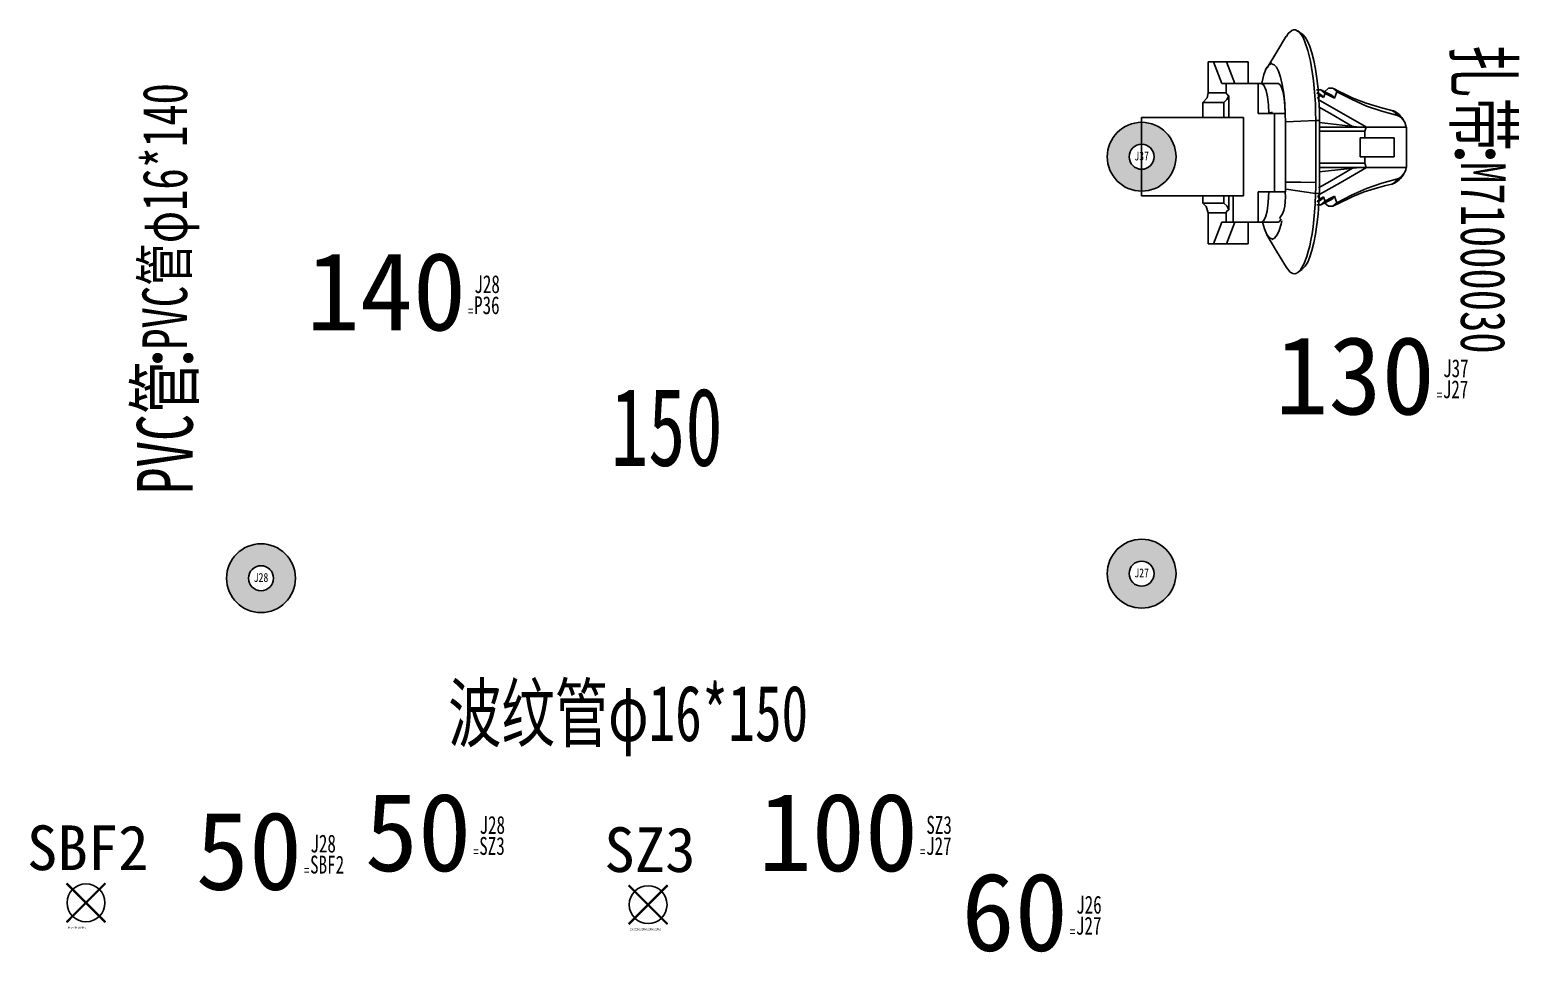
# Model space of a CAD drawing. Header units: millimetres. Extents: x -2653 to 6698, y -4403 to -42.
# Drawn here: x 881.2 to 947.9, y -797 to -755.7 of the extents above; entities that cross this region are included whole.
import ezdxf
from ezdxf.enums import TextEntityAlignment as Align

# ---------------------------------------------------------------- set-up
doc = ezdxf.new("R2010")
doc.units = ezdxf.units.MM
doc.header["$MEASUREMENT"] = 0
for name, color, linetype in [('21', 7, 'Continuous'), ('文字', 3, 'Continuous'), ('短路点', 4, 'Continuous'), ('短路点-E1', 53, 'Continuous'), ('短路点-短路线号', 2, 'Continuous'), ('管-供应商', 43, 'Continuous'), ('管-内径', 2, 'Continuous'), ('管-名称', 59, 'Continuous'), ('管-外径', 6, 'Continuous'), ('管-编码', 58, 'Continuous'), ('节点长度', 1, 'Continuous'), ('节点长度-L', 32, 'Continuous'), ('轮廓线', 7, 'Continuous'), ('附件-供应商', 43, 'Continuous'), ('附件-名称', 53, 'Continuous'), ('附件-数量', 21, 'Continuous'), ('附件-编码', 52, 'Continuous')]:
    doc.layers.add(name, color=color, linetype=linetype)
for name, color, linetype, plot in [('供方编码', 51, 'Continuous', False), ('备注', 4, 'Continuous', False), ('短路点-不打印', 10, 'Continuous', False), ('管-ID', 7, 'Continuous', False), ('管-L', 38, 'Continuous', False), ('管-不打印', 2, 'Continuous', False), ('管-位置', 18, 'Continuous', False), ('管-单位', 2, 'Continuous', False), ('管-工位', 4, 'Continuous', False), ('管-开口', 64, 'Continuous', False), ('管-数量', 6, 'Continuous', False), ('管-类别', 56, 'Continuous', False), ('管-规格', 56, 'Continuous', False), ('管-重叠值', 49, 'Continuous', False), ('管-颜色', 14, 'Continuous', False), ('节点长度-E1', 53, 'Continuous', False), ('节点长度-E2', 53, 'Continuous', False), ('节点长度-不打印', 14, 'Continuous', False), ('附件-不打印', 2, 'Continuous', False), ('隐藏-短路点信息', 4, 'Continuous', False), ('隐藏-节点长度辅助', 202, 'Continuous', False), ('隐藏-辅助信息', 3, 'Continuous', False)]:
    doc.layers.add(name, color=color, linetype=linetype, plot=plot)
doc.styles.add('CL', font='', dxfattribs={"height": 2})
doc.styles.add('灯泡', font='', dxfattribs={"width": 0.7})
doc.styles.get('CL').set_extended_font_data('SimSun')
doc.styles.get('灯泡').set_extended_font_data('NSimSun')

# ---------------------------------------------------------------- blocks, each defined once
blk = doc.blocks.new('附件')
at = {"layer": '文字', "color": 3, "style": 'CL'}
blk.add_text(':', height=2.5, dxfattribs=at).set_placement((-3.788, -0.382), align=Align.MIDDLE_CENTER)
at = {"layer": '附件-不打印', "color": 3, "style": 'CL', "width": 0.7, "flags": 5}
for tag, p in [('范围', (-8.485, -1.318)), ('工位', (-6.896, -1.318)), ('位置', (-5.306, -1.318)), ('供方编码', (-8.485, -1.616))]:
    blk.add_attdef(tag, text='', height=0.2, dxfattribs=at).set_placement(p, align=Align.MIDDLE_CENTER)
at = {"layer": '附件-不打印', "color": 1, "style": 'CL'}
for tag, width, flags, p in [('单位', 0.6, 1, (-3.717, -1.318)), ('选项', 0.7, 13, (-6.896, -1.616)), ('备注', 0.7, 5, (-5.306, -1.616)), ('规格', 0.7, 5, (-3.717, -1.616))]:
    blk.add_attdef(tag, text='', height=0.2, dxfattribs=dict(at, width=width, flags=flags)).set_placement(p, align=Align.MIDDLE_CENTER)
at = {"layer": '附件-供应商', "color": 3, "style": 'CL', "width": 0.7, "flags": 8}
blk.add_attdef('供应商', text='', height=2.5, dxfattribs=at).set_placement((-13.399, -0.419), align=Align.MIDDLE_RIGHT)
at = {"layer": '附件-名称', "color": 3, "style": 'CL', "width": 0.7, "flags": 4}
blk.add_attdef('名称', text='', height=2.5, dxfattribs=at).set_placement((-3.92, -0.382), align=Align.MIDDLE_RIGHT)
at = {"layer": '附件-数量', "color": 2, "style": 'CL', "width": 0.7, "flags": 2}
blk.add_attdef('*', text='', height=1, dxfattribs=at).set_placement((15.719, -0.382), align=Align.MIDDLE_CENTER)
at = {"layer": '附件-数量', "color": 2, "style": 'CL', "width": 0.7, "flags": 4}
blk.add_attdef('数量', text='', height=1.2, dxfattribs=at).set_placement((16.072, -0.382), align=Align.MIDDLE_LEFT)
at = {"layer": '附件-编码', "color": 2, "style": 'CL', "width": 0.7, "flags": 4}
blk.add_attdef('编码', text='', height=2.5, dxfattribs=at).set_placement((-3.651, -0.382), align=Align.MIDDLE_LEFT)
blk = doc.blocks.new('010016')
at = {"lineweight": 25}
blk.add_line((2045.557, 1138.112), (2046.983, 1138.114), dxfattribs=at)
at = {"color": 0}
for p, q in [((2044.946, 1134.704), (2044.946, 1130.151)), ((2048.446, 1134.704), (2048.446, 1130.151)), ((2044.946, 1130.151), (2048.446, 1130.151))]:
    blk.add_line(p, q, dxfattribs=at)
at = {"layer": '21', "color": 0, "linetype": 'Continuous'}
for p, q in [((2044.621, 1141.353), (2044.694, 1141.478)), ((2044.642, 1141.423), (2044.624, 1141.364)), ((2044.669, 1141.474), (2044.642, 1141.423)), ((2044.855, 1141.598), (2044.66, 1140.904)), ((2044.701, 1141.535), (2044.661, 1141.462)), ((2044.744, 1141.564), (2044.664, 1141.467)), ((2044.694, 1141.478), (2044.855, 1141.598)), ((2044.75, 1141.606), (2044.701, 1141.535)), ((2044.879, 1141.657), (2044.744, 1141.564)), ((2044.807, 1141.674), (2044.75, 1141.606)), ((2044.873, 1141.738), (2044.807, 1141.674)), ((2044.855, 1141.598), (2044.879, 1141.657)), ((2044.945, 1141.798), (2044.873, 1141.738)), ((2044.946, 1141.763), (2044.879, 1141.657)), ((2045.027, 1141.854), (2044.945, 1141.798)), ((2045.031, 1141.849), (2044.946, 1141.763)), ((2045.07, 1141.879), (2045.027, 1141.854)), ((2045.154, 1141.928), (2045.031, 1141.849)), ((2045.116, 1141.903), (2045.07, 1141.879)), ((2045.37, 1141.992), (2045.154, 1141.928)), ((2046.27, 1142.003), (2045.37, 1142.003)), ((2045.37, 1140.204), (2045.37, 1142.003)), ((2046.27, 1141.455), (2045.846, 1141.455)), ((2045.846, 1141.454), (2045.846, 1140.134)), ((2047.17, 1142.003), (2046.27, 1142.003)), ((2046.694, 1141.455), (2046.27, 1141.455)), ((2046.694, 1141.454), (2046.694, 1140.134)), ((2047.17, 1142.003), (2047.17, 1140.204)), ((2047.17, 1141.992), (2047.279, 1141.97)), ((2047.279, 1141.97), (2047.386, 1141.928)), ((2047.386, 1141.928), (2047.509, 1141.849)), ((2047.471, 1141.878), (2047.425, 1141.902)), ((2047.513, 1141.853), (2047.471, 1141.878)), ((2047.509, 1141.849), (2047.594, 1141.763)), ((2047.595, 1141.798), (2047.513, 1141.853)), ((2047.594, 1141.763), (2047.661, 1141.657)), ((2047.668, 1141.738), (2047.595, 1141.798)), ((2047.661, 1141.657), (2047.795, 1141.564)), ((2047.685, 1141.598), (2047.661, 1141.657)), ((2047.733, 1141.673), (2047.668, 1141.738)), ((2047.846, 1141.478), (2047.685, 1141.598)), ((2047.685, 1141.598), (2047.88, 1140.904)), ((2047.79, 1141.606), (2047.733, 1141.673)), ((2047.839, 1141.535), (2047.79, 1141.606)), ((2047.795, 1141.564), (2047.876, 1141.467)), ((2047.879, 1141.462), (2047.839, 1141.535)), ((2047.919, 1141.353), (2047.846, 1141.478)), ((2047.898, 1141.423), (2047.871, 1141.474)), ((2047.915, 1141.364), (2047.898, 1141.423)), ((2044.521, 1140.949), (2044.407, 1140.55)), ((2044.66, 1140.904), (2044.425, 1140.22)), ((2044.621, 1141.353), (2044.521, 1140.949)), ((2047.88, 1140.904), (2048.115, 1140.22)), ((2048.001, 1141.027), (2047.919, 1141.353)), ((2048.089, 1140.703), (2048.001, 1141.027)), ((2044.425, 1140.22), (2044.123, 1139.551)), ((2044.129, 1138.046), (2045.37, 1140.218)), ((2044.294, 1140.197), (2044.166, 1139.849)), ((2044.407, 1140.55), (2044.294, 1140.197)), ((2045.37, 1138.109), (2045.37, 1140.204)), ((2045.37, 1140.204), (2045.557, 1140.134)), ((2045.846, 1140.134), (2045.557, 1140.134)), ((2045.557, 1138.112), (2045.557, 1140.134)), ((2045.846, 1140.134), (2045.846, 1139.934)), ((2046.983, 1140.134), (2046.694, 1140.134)), ((2046.694, 1139.934), (2046.694, 1140.134)), ((2046.983, 1140.134), (2047.17, 1140.204)), ((2046.983, 1138.114), (2046.983, 1140.134)), ((2047.797, 1139.136), (2047.17, 1140.218)), ((2047.17, 1140.204), (2047.17, 1138.111)), ((2048.176, 1140.408), (2048.089, 1140.703)), ((2048.115, 1140.22), (2048.416, 1139.551)), ((2048.272, 1140.117), (2048.176, 1140.408)), ((2048.371, 1139.855), (2048.272, 1140.117)), ((2044.123, 1139.551), (2043.786, 1138.895)), ((2044.037, 1139.547), (2043.898, 1139.25)), ((2044.166, 1139.849), (2044.037, 1139.547)), ((2044.743, 1138.57), (2045.335, 1139.592)), ((2045.167, 1138.095), (2045.37, 1139.906)), ((2046.27, 1139.934), (2045.846, 1139.934)), ((2046.694, 1139.934), (2046.27, 1139.934)), ((2047.373, 1138.098), (2047.17, 1139.906)), ((2047.797, 1138.57), (2047.205, 1139.592)), ((2048.48, 1139.599), (2048.371, 1139.855)), ((2048.416, 1139.551), (2048.754, 1138.895)), ((2048.586, 1139.369), (2048.48, 1139.599)), ((2043.628, 1138.708), (2043.786, 1138.895)), ((2043.628, 1138.517), (2043.628, 1138.708)), ((2043.772, 1138.993), (2043.642, 1138.738)), ((2043.898, 1139.25), (2043.772, 1138.993)), ((2043.786, 1138.895), (2043.949, 1138.835)), ((2043.949, 1138.835), (2044.078, 1138.787)), ((2043.954, 1138.674), (2044.078, 1138.787)), ((2044.078, 1138.787), (2043.956, 1138.552)), ((2048.411, 1138.046), (2047.797, 1139.136)), ((2048.591, 1138.835), (2048.462, 1138.787)), ((2048.586, 1138.674), (2048.462, 1138.787)), ((2048.462, 1138.787), (2048.584, 1138.552)), ((2048.695, 1139.141), (2048.586, 1139.369)), ((2048.754, 1138.895), (2048.591, 1138.835)), ((2048.796, 1138.939), (2048.695, 1139.141)), ((2048.912, 1138.708), (2048.754, 1138.895)), ((2048.898, 1138.738), (2048.796, 1138.939)), ((2048.912, 1138.517), (2048.912, 1138.708)), ((2043.198, 1137.999), (2043.654, 1138.049)), ((2043.786, 1138.329), (2043.628, 1138.517)), ((2043.654, 1138.049), (2044.131, 1138.084)), ((2043.79, 1138.349), (2043.686, 1138.14)), ((2043.697, 1138.175), (2043.86, 1138.366)), ((2043.703, 1137.979), (2043.697, 1138.175)), ((2043.893, 1138.558), (2043.79, 1138.349)), ((2043.862, 1138.069), (2043.827, 1137.997)), ((2043.83, 1138), (2043.882, 1138.056)), ((2043.956, 1138.552), (2043.86, 1138.366)), ((2043.86, 1138.366), (2043.964, 1138.328)), ((2043.862, 1138.069), (2043.923, 1138.185)), ((2043.882, 1138.056), (2043.949, 1138.112)), ((2043.893, 1138.558), (2043.954, 1138.674)), ((2043.923, 1138.185), (2044.045, 1138.298)), ((2043.991, 1138.194), (2043.949, 1138.112)), ((2043.949, 1138.112), (2044.023, 1138.085)), ((2043.964, 1138.328), (2044.045, 1138.298)), ((2044.045, 1138.298), (2043.991, 1138.194)), ((2044.023, 1138.085), (2044.082, 1138.063)), ((2044.028, 1138.021), (2044.054, 1138.042)), ((2044.054, 1138.042), (2044.082, 1138.063)), ((2044.129, 1138.046), (2044.082, 1138.063)), ((2044.131, 1138.084), (2044.613, 1138.106)), ((2044.457, 1138.062), (2044.743, 1138.57)), ((2044.613, 1138.106), (2045.067, 1138.113)), ((2045.067, 1138.113), (2045.877, 1138.113)), ((2045.067, 1137.944), (2045.067, 1138.113)), ((2045.877, 1138.113), (2046.663, 1138.113)), ((2046.663, 1138.113), (2047.06, 1138.113)), ((2047.06, 1138.113), (2047.446, 1138.113)), ((2047.446, 1138.113), (2047.839, 1138.113)), ((2048.081, 1138.065), (2047.797, 1138.57)), ((2047.839, 1138.113), (2048.316, 1138.107)), ((2048.316, 1138.107), (2048.317, 1138.107)), ((2048.317, 1138.107), (2048.334, 1137.937)), ((2048.317, 1138.107), (2048.794, 1138.085)), ((2048.411, 1138.046), (2048.458, 1138.063)), ((2048.517, 1138.085), (2048.458, 1138.063)), ((2048.496, 1138.026), (2048.458, 1138.063)), ((2048.576, 1138.328), (2048.495, 1138.298)), ((2048.617, 1138.185), (2048.495, 1138.298)), ((2048.495, 1138.298), (2048.549, 1138.194)), ((2048.591, 1138.112), (2048.517, 1138.085)), ((2048.549, 1138.194), (2048.591, 1138.112)), ((2048.68, 1138.366), (2048.576, 1138.328)), ((2048.584, 1138.552), (2048.68, 1138.366)), ((2048.647, 1138.558), (2048.586, 1138.674)), ((2048.655, 1138.059), (2048.591, 1138.112)), ((2048.678, 1138.069), (2048.617, 1138.185)), ((2048.75, 1138.349), (2048.647, 1138.558)), ((2048.706, 1138.005), (2048.655, 1138.059)), ((2048.711, 1138.003), (2048.678, 1138.069)), ((2048.841, 1138.178), (2048.68, 1138.366)), ((2048.854, 1138.14), (2048.75, 1138.349)), ((2048.754, 1138.329), (2048.912, 1138.517)), ((2048.794, 1138.085), (2049.271, 1138.049)), ((2048.84, 1137.986), (2048.841, 1138.178)), ((2049.271, 1138.049), (2049.732, 1137.999)), ((2041.223, 1137.36), (2041.348, 1137.474)), ((2041.264, 1137.314), (2041.397, 1137.39)), ((2041.348, 1137.474), (2041.526, 1137.58)), ((2041.397, 1137.39), (2041.56, 1137.463)), ((2041.526, 1137.58), (2041.76, 1137.679)), ((2041.56, 1137.463), (2041.945, 1137.592)), ((2041.76, 1137.679), (2042.049, 1137.773)), ((2041.945, 1137.592), (2042.426, 1137.709)), ((2042.049, 1137.773), (2042.389, 1137.859)), ((2042.389, 1137.859), (2042.774, 1137.935)), ((2042.426, 1137.709), (2042.985, 1137.805)), ((2042.774, 1137.935), (2043.198, 1137.998)), ((2042.985, 1137.805), (2043.297, 1137.845)), ((2043.297, 1137.845), (2043.627, 1137.879)), ((2043.627, 1137.879), (2043.969, 1137.906)), ((2043.969, 1137.906), (2044.323, 1137.926)), ((2044.323, 1137.926), (2044.691, 1137.939)), ((2044.691, 1137.939), (2045.067, 1137.944)), ((2045.067, 1137.944), (2045.097, 1137.281)), ((2045.067, 1137.944), (2045.567, 1137.944)), ((2045.567, 1137.944), (2045.877, 1137.944)), ((2045.877, 1137.944), (2046.377, 1137.944)), ((2046.377, 1137.944), (2047.109, 1137.943)), ((2047.109, 1137.943), (2047.841, 1137.944)), ((2047.839, 1137.281), (2047.841, 1137.944)), ((2047.841, 1137.944), (2047.966, 1137.943)), ((2047.966, 1137.943), (2048.091, 1137.942)), ((2048.091, 1137.942), (2048.334, 1137.937)), ((2048.152, 1136.614), (2048.333, 1137.937)), ((2048.334, 1137.937), (2048.83, 1137.915)), ((2048.83, 1137.915), (2049.501, 1137.86)), ((2049.501, 1137.86), (2049.827, 1137.822)), ((2049.732, 1137.999), (2050.164, 1137.935)), ((2049.827, 1137.822), (2050.141, 1137.777)), ((2050.141, 1137.777), (2050.421, 1137.728)), ((2050.164, 1137.935), (2050.553, 1137.86)), ((2050.421, 1137.728), (2050.684, 1137.673)), ((2050.553, 1137.86), (2050.892, 1137.774)), ((2050.684, 1137.673), (2050.932, 1137.612)), ((2050.892, 1137.774), (2051.176, 1137.683)), ((2050.932, 1137.612), (2051.158, 1137.545)), ((2051.158, 1137.545), (2051.506, 1137.409)), ((2051.176, 1137.683), (2051.408, 1137.583)), ((2051.408, 1137.583), (2051.588, 1137.476)), ((2051.506, 1137.409), (2051.757, 1137.256)), ((2051.588, 1137.476), (2051.731, 1137.332)), ((2041.016, 1136.955), (2041.021, 1137.042)), ((2041.043, 1136.87), (2041.016, 1136.955)), ((2041.021, 1137.042), (2041.084, 1137.16)), ((2041.186, 1136.707), (2041.043, 1136.87)), ((2041.137, 1137.238), (2041.068, 1137.139)), ((2041.084, 1137.16), (2041.264, 1137.314)), ((2041.205, 1137.336), (2041.137, 1137.238)), ((2041.21, 1137.336), (2041.223, 1137.36)), ((2045.097, 1137.281), (2045.127, 1136.618)), ((2047.836, 1136.618), (2047.839, 1137.281)), ((2051.859, 1136.803), (2051.645, 1136.629)), ((2051.805, 1137.233), (2051.737, 1137.332)), ((2051.757, 1137.256), (2051.899, 1137.093)), ((2051.874, 1137.135), (2051.805, 1137.233)), ((2051.922, 1136.921), (2051.859, 1136.803)), ((2051.899, 1137.093), (2051.927, 1137.007)), ((2051.927, 1137.007), (2051.922, 1136.921)), ((2041.316, 1136.628), (2041.186, 1136.707)), ((2041.302, 1136.627), (2042.006, 1136.202)), ((2042.006, 1136.202), (2042.71, 1135.777)), ((2042.583, 1136.08), (2042.551, 1135.986)), ((2042.691, 1136.182), (2042.583, 1136.08)), ((2042.866, 1136.274), (2042.691, 1136.182)), ((2043.138, 1136.368), (2042.866, 1136.274)), ((2043.467, 1136.446), (2043.138, 1136.368)), ((2043.417, 1136.257), (2043.46, 1136.337)), ((2043.417, 1135.519), (2043.417, 1136.257)), ((2043.46, 1136.337), (2043.588, 1136.412)), ((2043.87, 1136.511), (2043.467, 1136.446)), ((2043.801, 1136.479), (2043.588, 1136.412)), ((2044.083, 1136.531), (2043.801, 1136.479)), ((2044.313, 1136.556), (2043.87, 1136.511)), ((2044.412, 1136.564), (2044.083, 1136.531)), ((2044.768, 1136.58), (2044.313, 1136.556)), ((2044.767, 1136.575), (2044.412, 1136.564)), ((2044.767, 1136.587), (2044.767, 1135.838)), ((2048.267, 1136.091), (2044.767, 1136.091)), ((2045.127, 1136.585), (2044.768, 1136.58)), ((2045.127, 1136.594), (2046.112, 1136.594)), ((2047.836, 1136.592), (2046.112, 1136.594)), ((2047.973, 1136.592), (2047.836, 1136.592)), ((2048.084, 1136.591), (2047.973, 1136.592)), ((2048.102, 1136.591), (2048.084, 1136.591)), ((2048.147, 1136.59), (2048.102, 1136.591)), ((2048.267, 1136.586), (2048.152, 1136.589)), ((2048.267, 1136.59), (2048.267, 1135.838)), ((2048.269, 1136.571), (2048.491, 1136.586)), ((2048.491, 1136.586), (2048.714, 1136.579)), ((2048.714, 1136.579), (2048.909, 1136.554)), ((2048.909, 1136.554), (2049.093, 1136.509)), ((2049.093, 1136.509), (2049.249, 1136.449)), ((2049.249, 1136.449), (2049.384, 1136.373)), ((2049.384, 1136.373), (2049.457, 1136.315)), ((2049.469, 1136.402), (2049.588, 1136.322)), ((2049.718, 1136.392), (2049.568, 1136.427)), ((2049.588, 1136.322), (2049.617, 1136.257)), ((2049.617, 1136.257), (2049.617, 1135.519)), ((2049.992, 1136.308), (2049.718, 1136.392)), ((2050.192, 1136.218), (2049.992, 1136.308)), ((2050.342, 1136.1), (2050.192, 1136.218)), ((2050.194, 1135.752), (2050.921, 1136.19)), ((2050.391, 1135.983), (2050.342, 1136.1)), ((2050.921, 1136.19), (2051.648, 1136.629)), ((2042.513, 1135.986), (2042.576, 1135.854)), ((2042.576, 1135.854), (2042.749, 1135.731)), ((2042.749, 1135.731), (2043.022, 1135.622)), ((2043.022, 1135.622), (2043.397, 1135.526)), ((2043.496, 1135.627), (2043.417, 1135.519)), ((2043.417, 1135.363), (2043.417, 1135.519)), ((2043.726, 1135.722), (2043.496, 1135.627)), ((2044.019, 1135.785), (2043.726, 1135.722)), ((2044.376, 1135.824), (2044.019, 1135.785)), ((2044.767, 1135.838), (2044.376, 1135.824)), ((2044.767, 1135.778), (2044.699, 1136.009)), ((2044.767, 1135.363), (2044.767, 1135.838)), ((2048.724, 1135.819), (2048.267, 1135.838)), ((2048.267, 1135.363), (2048.267, 1135.838)), ((2049.127, 1135.765), (2048.724, 1135.819)), ((2049.391, 1135.696), (2049.127, 1135.765)), ((2049.559, 1135.612), (2049.391, 1135.696)), ((2049.617, 1135.519), (2049.559, 1135.612)), ((2049.617, 1135.568), (2049.918, 1135.654)), ((2049.617, 1135.363), (2049.617, 1135.519)), ((2049.918, 1135.654), (2050.169, 1135.762)), ((2050.17, 1135.762), (2050.32, 1135.872)), ((2050.32, 1135.872), (2050.367, 1135.983)), ((2042.442, 1134.918), (2043.417, 1134.918)), ((2042.442, 1133.946), (2042.442, 1134.918)), ((2043.417, 1135.363), (2044.767, 1135.363)), ((2043.417, 1134.246), (2043.417, 1135.363)), ((2048.267, 1135.363), (2049.617, 1135.363)), ((2049.617, 1134.246), (2049.617, 1135.363)), ((2050.592, 1134.918), (2049.617, 1134.918)), ((2050.592, 1133.946), (2050.592, 1134.918)), ((2042.442, 1133.946), (2043.417, 1134.323)), ((2043.417, 1133.934), (2043.417, 1134.246)), ((2043.924, 1133.988), (2043.967, 1134.053)), ((2044.946, 1134.053), (2043.967, 1134.053)), ((2043.967, 1134.053), (2044.14, 1133.969)), ((2048.446, 1134.704), (2044.946, 1134.704)), ((2048.446, 1134.246), (2049.617, 1134.246)), ((2049.066, 1134.053), (2048.446, 1134.053)), ((2048.894, 1133.969), (2049.066, 1134.053)), ((2049.066, 1134.053), (2049.121, 1133.975)), ((2050.592, 1133.946), (2049.617, 1134.323)), ((2049.617, 1133.934), (2049.617, 1134.246)), ((2042.442, 1133.363), (2042.442, 1133.946)), ((2042.442, 1133.363), (2043.417, 1133.74)), ((2043.417, 1133.934), (2043.834, 1133.934)), ((2043.417, 1133.934), (2043.417, 1133.74)), ((2043.834, 1133.934), (2043.851, 1133.936)), ((2043.834, 1133.128), (2043.834, 1133.934)), ((2043.851, 1133.936), (2043.868, 1133.942)), ((2043.868, 1133.942), (2043.896, 1133.96)), ((2043.896, 1133.96), (2043.924, 1133.988)), ((2044.14, 1133.969), (2044.267, 1133.827)), ((2044.267, 1132.885), (2044.267, 1133.827)), ((2044.267, 1133.827), (2044.946, 1133.827)), ((2048.446, 1133.827), (2048.767, 1133.827)), ((2048.767, 1133.827), (2048.894, 1133.969)), ((2048.767, 1132.885), (2048.767, 1133.827)), ((2049.121, 1133.975), (2049.166, 1133.942)), ((2049.166, 1133.942), (2049.183, 1133.936)), ((2049.183, 1133.936), (2049.2, 1133.934)), ((2049.2, 1133.934), (2049.2, 1133.128)), ((2049.2, 1133.934), (2049.617, 1133.934)), ((2049.617, 1133.934), (2049.617, 1133.74)), ((2050.592, 1133.363), (2049.617, 1133.74)), ((2050.592, 1133.363), (2050.592, 1133.946)), ((2042.442, 1133.363), (2042.442, 1133.128)), ((2042.442, 1133.128), (2043.834, 1133.128)), ((2044.056, 1133.077), (2043.834, 1133.128)), ((2044.267, 1132.885), (2044.056, 1133.077)), ((2044.267, 1132.885), (2044.946, 1132.885)), ((2048.446, 1132.885), (2048.767, 1132.885)), ((2048.923, 1133.046), (2048.767, 1132.885)), ((2049.2, 1133.128), (2048.923, 1133.046)), ((2049.2, 1133.128), (2050.592, 1133.128)), ((2050.592, 1133.363), (2050.592, 1133.128))]:
    blk.add_line(p, q, dxfattribs=at)
blk = doc.blocks.new('分支点')
at = {"layer": '轮廓线'}
h = blk.add_hatch(color=1, dxfattribs=at)
edge = h.paths.add_edge_path()
edge.add_arc((-0.001, 0.001), 1.54, 0, 360)
edge = h.paths.add_edge_path(flags=16)
edge.add_arc((-0.001, 0.001), 0.56, 0, 360)
at = {"layer": '轮廓线', "color": 1, "linetype": 'ByBlock', "lineweight": -2}
for radius in [1.54, 0.56]:
    blk.add_circle((-0.001, 0.001), radius, dxfattribs=at)
at = {"layer": '轮廓线', "color": 2, "style": 'CL', "width": 0.8}
blk.add_attdef('位置', text='', height=0.4, dxfattribs=at).set_placement((-0.002, 0.035), align=Align.MIDDLE_CENTER)
at = {"layer": '隐藏-辅助信息', "color": 1, "style": 'CL', "width": 0.8, "flags": 13}
blk.add_attdef('选项', text='', height=0.1, dxfattribs=at).set_placement((-0.002, -0.464), align=Align.MIDDLE_CENTER)
blk = doc.blocks.new('节点长度')
at = {"layer": '节点长度-E1', "color": 202, "ltscale": 0.5, "style": 'CL', "width": 0.7, "flags": 4}
blk.add_attdef('E1', text='', height=0.8, dxfattribs=at).set_placement((1.351, 0.931), align=Align.MIDDLE_LEFT)
at = {"layer": '节点长度-E2', "color": 202, "ltscale": 0.5, "style": 'CL', "width": 0.7, "flags": 4}
blk.add_attdef('E2', text='', height=0.8, dxfattribs=at).set_placement((1.339, -0.011), align=Align.MIDDLE_LEFT)
at = {"layer": '节点长度-L', "color": 1, "ltscale": 0.5, "style": 'CL', "flags": 4}
blk.add_attdef('L', text='', height=2, dxfattribs=at).set_placement((0.98, 0.612), align=Align.MIDDLE_RIGHT)
at = {"layer": '节点长度-不打印', "color": 202, "ltscale": 0.5, "style": 'CL', "width": 0.7}
blk.add_text('=', height=0.5, dxfattribs=at).set_placement((1.189, -0.273), align=Align.MIDDLE_CENTER)
at = {"layer": '节点长度-不打印', "color": 1, "style": 'CL', "width": 0.8, "flags": 13}
blk.add_attdef('选项', text='', height=0.1, dxfattribs=at).set_placement((0.334, -0.1), align=Align.MIDDLE_CENTER)
blk = doc.blocks.new('短路点')
at = {"layer": '轮廓线', "color": 2, "linetype": 'ByBlock', "lineweight": -2}
for p, q in [((0, 0), (-0.869, 0.869)), ((-0.869, -0.869), (0.869, 0.869)), ((0, 0), (0.869, -0.869))]:
    blk.add_line(p, q, dxfattribs=at)
at = {"layer": '轮廓线', "color": 2, "linetype": 'ByBlock', "lineweight": -2, "const_width": 0.0983}
for points in [[(-0.869, -0.869), (0.869, 0.869)], [(-0.869, 0.869), (0.869, -0.869)]]:
    blk.add_lwpolyline(points, dxfattribs=at)
at = {"layer": '轮廓线', "linetype": 'ByBlock', "lineweight": -2}
blk.add_circle((0, 0), 0.847, dxfattribs=at)
at = {"layer": '短路点-E1', "color": 4, "ltscale": 0.5, "style": 'CL', "flags": 4}
blk.add_attdef('E1', text='', height=2, dxfattribs=at).set_placement((0.092, 2.443), align=Align.MIDDLE_CENTER)
at = {"layer": '短路点-不打印', "color": 4, "style": 'CL', "flags": 5}
for tag, p in [('右端线号', (0.851, 0.655)), ('回折', (0.851, 0.892)), ('回折长', (0.851, 0.773)), ('左端线号', (0.851, 0.536)), ('绝缘长度', (0.851, 0.417)), ('剥皮', (0.851, 0.299)), ('绝缘', (0.851, 0.062)), ('选项', (0.851, 0.18)), ('位置', (0.851, -0.057)), ('辅助', (0.851, -0.175)), ('搭接', (0.851, -0.294)), ('对应簧片', (0.851, -0.413))]:
    blk.add_attdef(tag, p, '', height=0.07, dxfattribs=at)
at = {"layer": '短路点-不打印', "color": 1, "style": 'CL', "flags": 5}
blk.add_attdef('备注', text='', height=0.3, dxfattribs=at).set_placement((0.846, -0.61), align=Align.MIDDLE_LEFT)
at = {"layer": '短路点-短路线号', "color": 4, "style": 'CL', "flags": 12}
blk.add_attdef('短路线号', text='', height=0.08, dxfattribs=at).set_placement((-0.797, -1.121), align=Align.MIDDLE_LEFT)
blk = doc.blocks.new('管')
at = {"layer": '供方编码', "color": 2, "style": 'CL', "width": 0.7, "flags": 1}
blk.add_attdef('供方编码', text='', height=0.25, dxfattribs=at).set_placement((-1.647, -0.675), align=Align.MIDDLE_LEFT)
at = {"layer": '备注', "color": 1, "style": 'CL', "width": 0.7, "flags": 1}
blk.add_attdef('备注', text='', height=0.25, dxfattribs=at).set_placement((-2.741, -1.353), align=Align.MIDDLE_RIGHT)
at = {"layer": '文字', "color": 3, "style": 'CL', "flags": 9}
for tag, p in [('材质', (-6.173, -3.095)), ('耐低温', (10.809, -3.095)), ('耐高温', (10.809, -5.892)), ('参照标准', (10.537, -9.025))]:
    blk.add_attdef(tag, text='', height=2, dxfattribs=at).set_placement(p, align=Align.MIDDLE_RIGHT)
at = {"layer": '管-ID', "color": 1, "style": 'CL', "width": 0.7, "flags": 5}
blk.add_attdef('ID', text='', height=0.2, dxfattribs=at).set_placement((0.885, -0.698), align=Align.MIDDLE_CENTER)
at = {"layer": '管-L', "color": 2, "style": 'CL', "width": 0.8, "flags": 4}
blk.add_attdef('L', text='', height=0.2, dxfattribs=at).set_placement((5.331, 0.036), align=Align.MIDDLE_LEFT)
at = {"layer": '管-不打印', "color": 1, "style": 'CL', "width": 0.7, "flags": 13}
blk.add_attdef('选项', text='', height=0.2, dxfattribs=at).set_placement((5.155, -1.31), align=Align.MIDDLE_CENTER)
at = {"layer": '管-位置', "color": 3, "style": 'CL', "width": 0.7, "flags": 1}
blk.add_attdef('位置', text='', height=0.25, dxfattribs=at).set_placement((-2.77, -1.067), align=Align.MIDDLE_RIGHT)
at = {"layer": '管-供应商', "color": 3, "style": 'CL', "width": 0.7, "flags": 9}
blk.add_attdef('供应商', text='', height=2.5, dxfattribs=at).set_placement((-12.131, -0.078), align=Align.MIDDLE_RIGHT)
at = {"layer": '管-内径', "color": 3, "style": 'CL', "flags": 9}
blk.add_attdef('内径', text='', height=2, dxfattribs=at).set_placement((-6.193, -5.424), align=Align.MIDDLE_RIGHT)
at = {"layer": '管-单位', "color": 2, "style": 'CL', "width": 0.6, "flags": 5}
blk.add_attdef('单位', text='', height=0.2, dxfattribs=at).set_placement((5.158, -0.698), align=Align.MIDDLE_CENTER)
at = {"layer": '管-名称', "color": 1, "style": 'CL', "width": 0.7, "flags": 5}
blk.add_attdef('名称', text='', height=2.5, dxfattribs=at).set_placement((-1.998, -0.002), align=Align.MIDDLE_RIGHT)
at = {"layer": '管-外径', "color": 3, "style": 'CL', "width": 0.7, "flags": 1}
blk.add_attdef('外径', text='', height=2.5, dxfattribs=at).set_placement((-11.467, -8.408), align=Align.MIDDLE_LEFT)
at = {"layer": '管-工位', "color": 3, "style": 'CL', "width": 0.7, "flags": 1}
blk.add_attdef('工位', text='', height=0.25, dxfattribs=at).set_placement((-2.309, -1.345), align=Align.MIDDLE_CENTER)
at = {"layer": '管-开口', "color": 3, "style": 'CL', "width": 0.7, "flags": 1}
blk.add_attdef('开口', text='', height=0.25, dxfattribs=at).set_placement((-4.502, -1.063), align=Align.MIDDLE_CENTER)
at = {"layer": '管-数量', "color": 2, "style": 'CL', "width": 0.8, "flags": 1}
blk.add_attdef('数量', text='', height=2.5, dxfattribs=at).set_placement((4.91, 0.034), align=Align.MIDDLE_LEFT)
at = {"layer": '管-类别', "color": 7, "style": 'CL', "width": 0.6, "flags": 5}
blk.add_attdef('类别', text='', height=0.2, dxfattribs=at).set_placement((1.954, -1.223), align=Align.MIDDLE_CENTER)
at = {"layer": '管-编码', "color": 2, "style": 'CL', "width": 0.7}
blk.add_attdef('编码', text='', height=2.5, dxfattribs=at).set_placement((-1.647, 0.064), align=Align.MIDDLE_LEFT)
at = {"layer": '管-规格', "color": 3, "style": 'CL', "width": 0.7, "flags": 1}
blk.add_attdef('规格', text='', height=0.25, dxfattribs=at).set_placement((-1.613, -1.366), align=Align.MIDDLE_LEFT)
at = {"layer": '管-重叠值', "color": 1, "style": 'CL', "width": 0.6, "flags": 5}
blk.add_attdef('重叠值', text='', height=0.2, dxfattribs=at).set_placement((4.09, -0.96), align=Align.MIDDLE_CENTER)
at = {"layer": '管-颜色', "color": 7, "style": 'CL', "width": 0.6, "flags": 5}
blk.add_attdef('颜色', text='', height=0.2, dxfattribs=at).set_placement((1.954, -0.96), align=Align.MIDDLE_CENTER)

msp = doc.modelspace()

# ---------------------------------------------------------------- block references
at = {"rotation": 270}
msp.add_blockref('010016', (-199.179, 1285.317), dxfattribs=at)
ref = msp.add_blockref('附件', (946.644, -765.039), dxfattribs=dict(rotation=270))
ref.add_attrib('名称', '扎带', dxfattribs={"layer": '附件-名称', "color": 3, "height": 2.5, "rotation": 270, "style": 'CL', "width": 0.7, "flags": 4}).set_placement((946.262, -761.115), align=Align.MIDDLE_RIGHT)
ref.add_attrib('编码', 'M71000030', dxfattribs={"layer": '附件-编码', "color": 2, "height": 2, "rotation": 270, "style": 'CL', "width": 0.7, "flags": 4}).set_placement((946.262, -761.615), align=Align.MIDDLE_LEFT)
ref = msp.add_blockref('附件', (886.863, -766.59), dxfattribs=dict(rotation=90))
ref.add_attrib('名称', 'PVC管', dxfattribs={"layer": '附件-名称', "color": 3, "height": 2.5, "rotation": 90, "style": 'CL', "width": 0.7, "flags": 4}).set_placement((887.246, -770.514), align=Align.MIDDLE_RIGHT)
ref.add_attrib('编码', 'PVC管φ16*140', dxfattribs={"layer": '附件-编码', "color": 2, "height": 2, "rotation": 90, "style": 'CL', "width": 0.7, "flags": 4}).set_placement((887.246, -770.014), align=Align.MIDDLE_LEFT)
at = {"lineweight": -3}
ref = msp.add_blockref('分支点', (930.972, -761.379), dxfattribs=at)
ref.add_attrib('位置', 'J37', dxfattribs={"layer": '隐藏-辅助信息', "color": 2, "height": 0.4, "style": 'CL', "width": 0.8}).set_placement((930.971, -761.345), align=Align.MIDDLE_CENTER)
ref = msp.add_blockref('节点长度', (899.751, -768.008), dxfattribs=at)
ref.add_attrib('L', '140', dxfattribs={"layer": '节点长度', "color": 1, "ltscale": 0.5, "height": 3.5, "style": 'CL'}).set_placement((900.731, -767.396), align=Align.MIDDLE_RIGHT)
ref.add_attrib('E1', 'J28', dxfattribs={"layer": '隐藏-节点长度辅助', "color": 202, "ltscale": 0.5, "height": 0.8, "style": 'CL', "width": 0.7}).set_placement((901.102, -767.077), align=Align.MIDDLE_LEFT)
ref.add_attrib('E2', 'P36', dxfattribs={"layer": '隐藏-节点长度辅助', "color": 202, "ltscale": 0.5, "height": 0.8, "style": 'CL', "width": 0.7}).set_placement((901.09, -768.019), align=Align.MIDDLE_LEFT)
ref = msp.add_blockref('节点长度', (943.114, -771.771), dxfattribs=at)
ref.add_attrib('L', '130', dxfattribs={"layer": '节点长度', "color": 1, "ltscale": 0.5, "height": 3.5, "style": 'CL'}).set_placement((944.094, -771.159), align=Align.MIDDLE_RIGHT)
ref.add_attrib('E1', 'J37', dxfattribs={"layer": '隐藏-节点长度辅助', "color": 202, "ltscale": 0.5, "height": 0.8, "style": 'CL', "width": 0.7}).set_placement((944.465, -770.84), align=Align.MIDDLE_LEFT)
ref.add_attrib('E2', 'J27', dxfattribs={"layer": '隐藏-节点长度辅助', "color": 202, "ltscale": 0.5, "height": 0.8, "style": 'CL', "width": 0.7}).set_placement((944.453, -771.782), align=Align.MIDDLE_LEFT)
ref = msp.add_blockref('分支点', (891.554, -780.236), dxfattribs=at)
ref.add_attrib('位置', 'J28', dxfattribs={"layer": '隐藏-辅助信息', "color": 2, "height": 0.4, "style": 'CL', "width": 0.8}).set_placement((891.553, -780.201), align=Align.MIDDLE_CENTER)
ref = msp.add_blockref('分支点', (930.972, -780.031), dxfattribs=at)
ref.add_attrib('位置', 'J27', dxfattribs={"layer": '隐藏-辅助信息', "color": 2, "height": 0.4, "style": 'CL', "width": 0.8}).set_placement((930.971, -779.996), align=Align.MIDDLE_CENTER)
msp.add_blockref('管', (901.577, -786.335)).add_auto_attribs({'编码': '波纹管φ16*150'})
ref = msp.add_blockref('短路点', (883.719, -794.756), dxfattribs=at)
ref.add_attrib('E1', 'SBF2', dxfattribs={"layer": '短路点', "color": 4, "ltscale": 0.5, "height": 2, "style": 'CL'}).set_placement((883.799, -792.295), align=Align.MIDDLE_CENTER)
ref.add_attrib('短路线号', 'BF2A/BF2B/BF2', dxfattribs={"layer": '隐藏-短路点信息', "color": 4, "height": 0.08, "style": 'CL'}).set_placement((882.911, -795.859), align=Align.MIDDLE_LEFT)
ref = msp.add_blockref('短路点', (908.881, -794.841), dxfattribs=at)
ref.add_attrib('E1', 'SZ3', dxfattribs={"layer": '短路点', "color": 4, "ltscale": 0.5, "height": 2, "style": 'CL'}).set_placement((908.962, -792.379), align=Align.MIDDLE_CENTER)
ref.add_attrib('短路线号', 'Z3/ZEB2/ZAA8/ZAA6/ZAA2', dxfattribs={"layer": '隐藏-短路点信息', "color": 4, "height": 0.08, "style": 'CL'}).set_placement((908.073, -795.943), align=Align.MIDDLE_LEFT)
ref = msp.add_blockref('节点长度', (926.69, -795.771), dxfattribs=at)
ref.add_attrib('L', '60', dxfattribs={"layer": '节点长度', "color": 1, "ltscale": 0.5, "height": 3.5, "style": 'CL'}).set_placement((927.67, -795.16), align=Align.MIDDLE_RIGHT)
ref.add_attrib('E1', 'J26', dxfattribs={"layer": '隐藏-节点长度辅助', "color": 202, "ltscale": 0.5, "height": 0.8, "style": 'CL', "width": 0.7}).set_placement((928.041, -794.84), align=Align.MIDDLE_LEFT)
ref.add_attrib('E2', 'J27', dxfattribs={"layer": '隐藏-节点长度辅助', "color": 202, "ltscale": 0.5, "height": 0.8, "style": 'CL', "width": 0.7}).set_placement((928.029, -795.782), align=Align.MIDDLE_LEFT)
at = {"layer": '轮廓线', "lineweight": 0}
ref = msp.add_blockref('节点长度', (899.983, -792.202), dxfattribs=at)
ref.add_attrib('L', '50', dxfattribs={"layer": '节点长度', "color": 1, "ltscale": 0.5, "height": 3.5, "style": 'CL'}).set_placement((900.963, -791.59), align=Align.MIDDLE_RIGHT)
ref.add_attrib('E1', 'J28', dxfattribs={"layer": '隐藏-节点长度辅助', "color": 202, "ltscale": 0.5, "height": 0.8, "style": 'CL', "width": 0.7}).set_placement((901.334, -791.271), align=Align.MIDDLE_LEFT)
ref.add_attrib('E2', 'SZ3', dxfattribs={"layer": '隐藏-节点长度辅助', "color": 202, "ltscale": 0.5, "height": 0.8, "style": 'CL', "width": 0.7}).set_placement((901.322, -792.213), align=Align.MIDDLE_LEFT)
ref = msp.add_blockref('节点长度', (919.983, -792.202), dxfattribs=at)
ref.add_attrib('L', '100', dxfattribs={"layer": '节点长度', "color": 1, "ltscale": 0.5, "height": 3.5, "style": 'CL'}).set_placement((920.963, -791.59), align=Align.MIDDLE_RIGHT)
ref.add_attrib('E1', 'SZ3', dxfattribs={"layer": '隐藏-节点长度辅助', "color": 202, "ltscale": 0.5, "height": 0.8, "style": 'CL', "width": 0.7}).set_placement((921.334, -791.271), align=Align.MIDDLE_LEFT)
ref.add_attrib('E2', 'J27', dxfattribs={"layer": '隐藏-节点长度辅助', "color": 202, "ltscale": 0.5, "height": 0.8, "style": 'CL', "width": 0.7}).set_placement((921.322, -792.213), align=Align.MIDDLE_LEFT)
ref = msp.add_blockref('节点长度', (892.412, -793.037), dxfattribs=at)
ref.add_attrib('L', '50', dxfattribs={"layer": '节点长度', "color": 1, "ltscale": 0.5, "height": 3.5, "style": 'CL'}).set_placement((893.392, -792.425), align=Align.MIDDLE_RIGHT)
ref.add_attrib('E1', 'J28', dxfattribs={"layer": '隐藏-节点长度辅助', "color": 202, "ltscale": 0.5, "height": 0.8, "style": 'CL', "width": 0.7}).set_placement((893.763, -792.106), align=Align.MIDDLE_LEFT)
ref.add_attrib('E2', 'SBF2', dxfattribs={"layer": '隐藏-节点长度辅助', "color": 202, "ltscale": 0.5, "height": 0.8, "style": 'CL', "width": 0.7}).set_placement((893.751, -793.048), align=Align.MIDDLE_LEFT)

# ---------------------------------------------------------------- texts
at = {"layer": '文字', "lineweight": -3, "insert": (907.217, -771.709), "char_height": 3.5, "width": 7.30056, "attachment_point": 1, "style": '灯泡'}
msp.add_mtext('150', dxfattribs=at)

doc.saveas('drawing.dxf')
